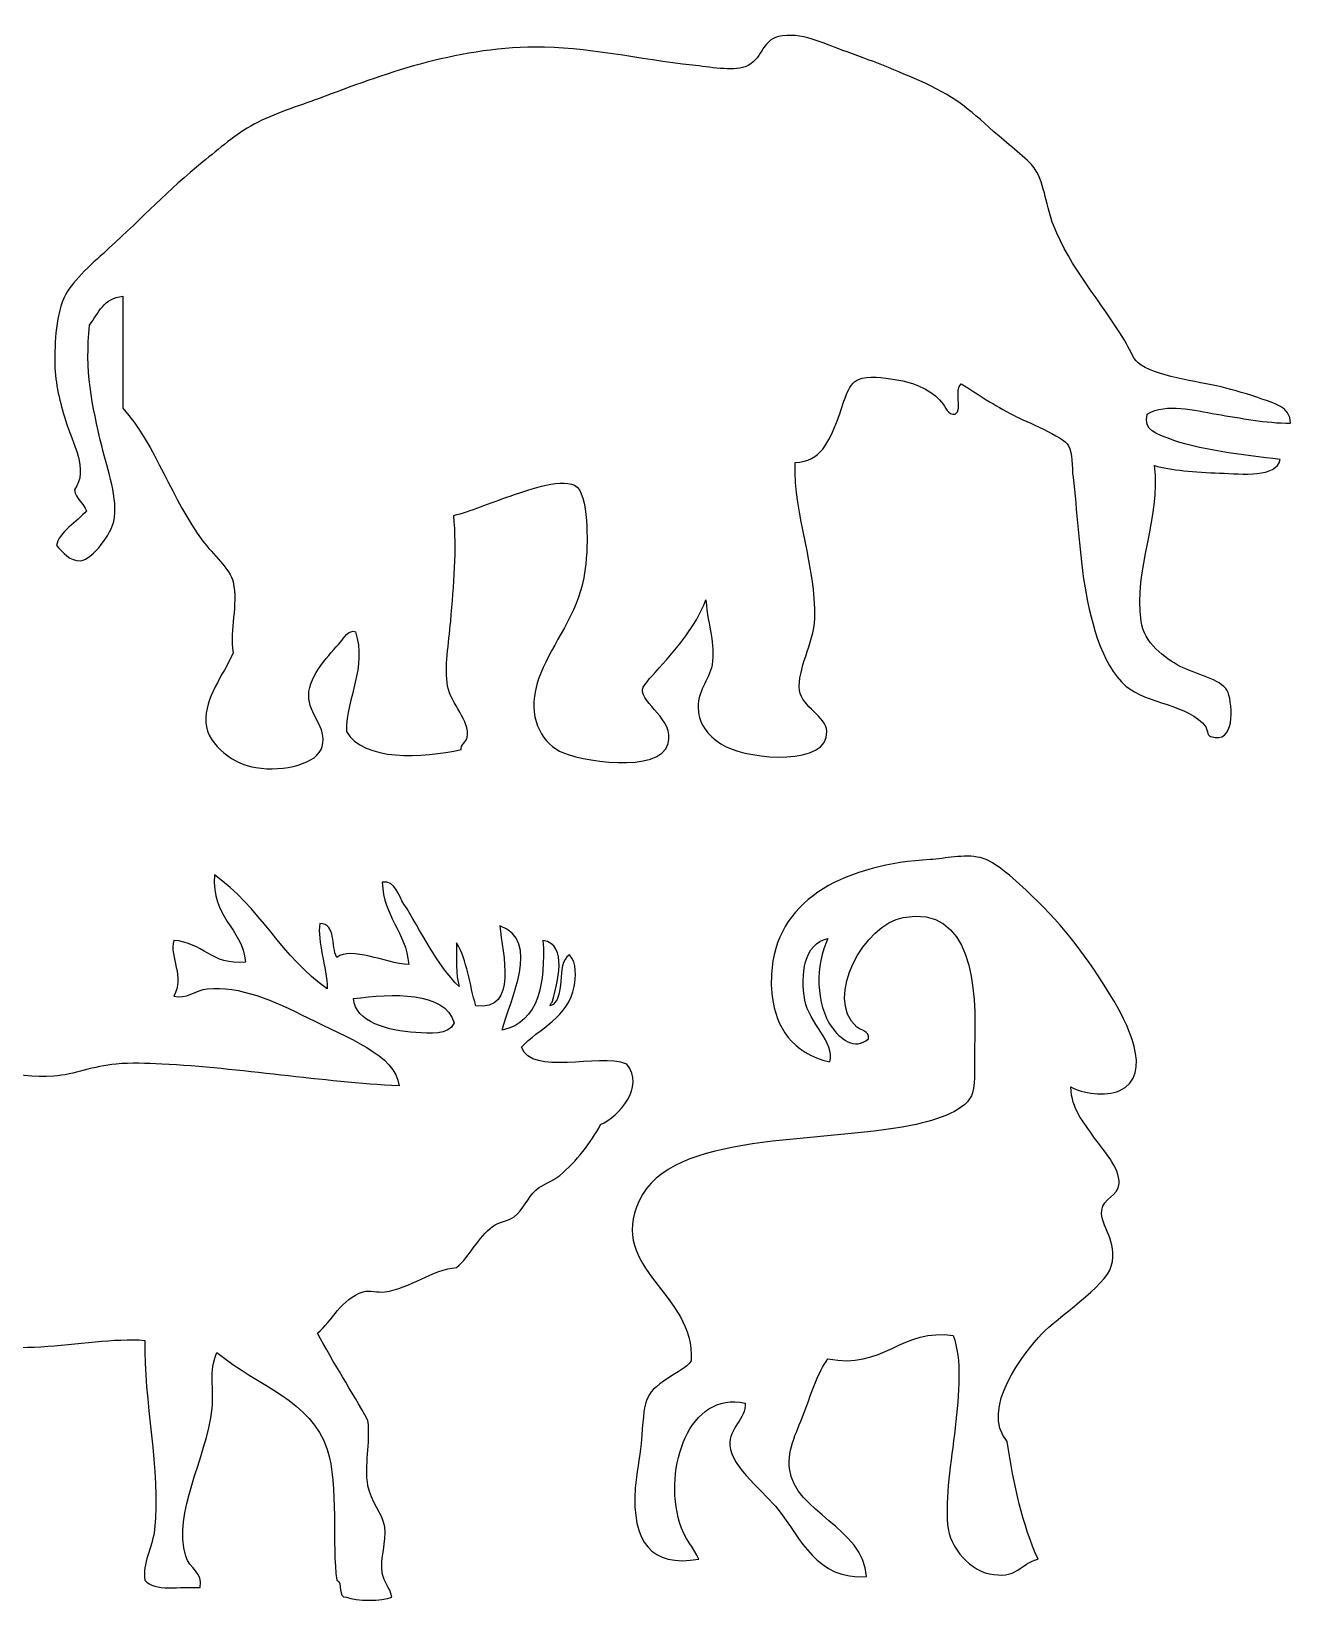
# Model space of a CAD drawing. Header units: centimetres. Extents: x -66 to 65, y -66 to 66.
# Drawn here: x -31.99 to -23.2, y -25.13 to -14.18 of the extents above; entities that cross this region are included whole.
import ezdxf

# ---------------------------------------------------------------- set-up
doc = ezdxf.new("R2010")
doc.units = ezdxf.units.CM
doc.header["$MEASUREMENT"] = 0
doc.layers.add('Layer 1', color=7, linetype='Continuous')

msp = doc.modelspace()

# ---------------------------------------------------------------- linework, layer by layer
at = {"layer": 'Layer 1'}
for points, knots in [([(-23.204, -16.91051), (-23.37743, -16.90972), (-23.55322, -16.87471), (-23.72044, -16.84727), (-23.72044, -16.84727), (-23.87975, -16.8211), (-24.06638, -16.76599), (-24.20526, -16.84727), (-24.20526, -16.84727), (-24.23428, -16.96313), (-24.12832, -16.98808), (-24.0577, -17.01589), (-24.0577, -17.01589), (-23.85302, -17.09646), (-23.53761, -17.13165), (-23.27776, -17.16345), (-23.27776, -17.16345), (-23.30009, -17.29209), (-23.53922, -17.26431), (-23.69935, -17.2583), (-23.69935, -17.2583), (-23.86707, -17.25203), (-24.04463, -17.23779), (-24.15255, -17.20559), (-24.15255, -17.20559), (-24.10807, -17.57442), (-24.29823, -17.92899), (-24.2474, -18.29115), (-24.2474, -18.29115), (-24.22605, -18.44323), (-24.08378, -18.54877), (-23.9734, -18.60733), (-23.9734, -18.60733), (-23.86881, -18.66281), (-23.69273, -18.6935), (-23.64664, -18.77598), (-23.64664, -18.77598), (-23.61248, -18.83718), (-23.58213, -19.12727), (-23.73099, -19.10271), (-23.73099, -19.10271), (-23.78758, -19.09334), (-23.7747, -19.08855), (-23.79423, -19.02894), (-23.79423, -19.02894), (-23.91435, -18.87106), (-24.21037, -18.86773), (-24.35282, -18.74435), (-24.35282, -18.74435), (-24.52829, -18.59243), (-24.60521, -18.27061), (-24.64791, -17.99606), (-24.64791, -17.99606), (-24.67834, -17.80061), (-24.69519, -17.50968), (-24.7217, -17.28994), (-24.7217, -17.28994), (-24.73133, -17.20982), (-24.72453, -17.12235), (-24.75329, -17.06862), (-24.75329, -17.06862), (-24.79004, -16.99999), (-25.05372, -16.89855), (-25.13273, -16.85783), (-25.13273, -16.85783), (-25.28164, -16.78102), (-25.37858, -16.71244), (-25.50161, -16.63651), (-25.50161, -16.63651), (-25.55397, -16.66847), (-25.49007, -16.81664), (-25.54376, -16.8473), (-25.54376, -16.8473), (-25.59488, -16.85905), (-25.60917, -16.7961), (-25.63861, -16.76295), (-25.63861, -16.76295), (-25.71052, -16.68204), (-25.80919, -16.6301), (-25.96534, -16.60486), (-25.96534, -16.60486), (-26.04284, -16.59235), (-26.15327, -16.57787), (-26.21831, -16.60486), (-26.21831, -16.60486), (-26.30065, -16.63899), (-26.3179, -16.77189), (-26.36587, -16.88942), (-26.36587, -16.88942), (-26.42866, -17.04335), (-26.47824, -17.17663), (-26.66096, -17.18454), (-26.66096, -17.18454), (-26.66977, -17.55993), (-26.51253, -17.91003), (-26.52393, -18.2701), (-26.52393, -18.2701), (-26.52983, -18.45618), (-26.64908, -18.62163), (-26.62931, -18.77598), (-26.62931, -18.77598), (-26.61449, -18.89158), (-26.44474, -18.95188), (-26.4396, -19.06054), (-26.4396, -19.06054), (-26.42814, -19.30218), (-26.96022, -19.25895), (-27.14572, -19.16592), (-27.14572, -19.16592), (-27.23356, -19.12189), (-27.32326, -19.03527), (-27.33543, -18.92354), (-27.33543, -18.92354), (-27.3517, -18.77416), (-27.25844, -18.70724), (-27.2406, -18.59681), (-27.2406, -18.59681), (-27.21554, -18.44166), (-27.26835, -18.33963), (-27.28275, -18.14361), (-27.28275, -18.14361), (-27.36154, -18.3358), (-27.47145, -18.46135), (-27.60948, -18.61788), (-27.60948, -18.61788), (-27.6343, -18.64601), (-27.72296, -18.73829), (-27.72542, -18.76544), (-27.72542, -18.76544), (-27.73484, -18.87061), (-27.50092, -18.97713), (-27.54627, -19.14485), (-27.54627, -19.14485), (-27.60403, -19.35855), (-28.17431, -19.26881), (-28.30512, -19.19756), (-28.30512, -19.19756), (-28.43773, -19.12533), (-28.52623, -18.95361), (-28.46321, -18.73382), (-28.46321, -18.73382), (-28.40278, -18.52316), (-28.23154, -18.32075), (-28.15756, -18.08038), (-28.15756, -18.08038), (-28.13369, -18.00275), (-28.12097, -17.91054), (-28.11541, -17.82744), (-28.11541, -17.82744), (-28.11253, -17.78447), (-28.09424, -17.39371), (-28.19971, -17.34262), (-28.19971, -17.34262), (-28.30518, -17.29153), (-28.56293, -17.38905), (-28.64236, -17.41639), (-28.64236, -17.41639), (-28.79836, -17.47007), (-28.92472, -17.52638), (-29.04289, -17.55342), (-29.04289, -17.55342), (-29.01836, -17.79599), (-29.04326, -18.03779), (-29.06398, -18.29118), (-29.06398, -18.29118), (-29.07679, -18.44803), (-29.10856, -18.61405), (-29.08504, -18.74438), (-29.08504, -18.74438), (-29.06255, -18.86924), (-28.92714, -18.98547), (-28.94804, -19.10273), (-28.94804, -19.10273), (-28.95286, -19.1298), (-28.9976, -19.15906), (-28.99019, -19.18705), (-28.99019, -19.18705), (-29.26017, -19.24576), (-29.67427, -19.27092), (-29.79119, -19.06058), (-29.79119, -19.06058), (-29.79114, -18.81833), (-29.64768, -18.61857), (-29.72793, -18.36499), (-29.72793, -18.36499), (-29.7763, -18.34639), (-29.80884, -18.41111), (-29.83334, -18.43876), (-29.83334, -18.43876), (-29.90245, -18.51673), (-30.05281, -18.66694), (-30.05466, -18.80764), (-30.05466, -18.80764), (-30.05646, -18.94639), (-29.92401, -19.02767), (-29.95978, -19.16597), (-29.95978, -19.16597), (-29.9909, -19.28614), (-30.22341, -19.3438), (-30.42352, -19.31353), (-30.42352, -19.31353), (-30.56137, -19.29268), (-30.76303, -19.16658), (-30.77134, -18.99735), (-30.77134, -18.99735), (-30.77999, -18.82087), (-30.65392, -18.67604), (-30.58163, -18.51253), (-30.58163, -18.51253), (-30.60801, -18.34449), (-30.54641, -18.18572), (-30.58163, -18.01718), (-30.58163, -18.01718), (-30.59981, -17.93024), (-30.72683, -17.82007), (-30.79242, -17.73262), (-30.79242, -17.73262), (-31.0115, -17.44036), (-31.11606, -17.07418), (-31.35101, -16.80512), (-31.35101, -16.80512), (-31.35101, -16.54514), (-31.35101, -16.28519), (-31.35101, -16.02518), (-31.35101, -16.02518), (-31.48391, -16.03629), (-31.5218, -16.14247), (-31.58289, -16.22542), (-31.58289, -16.22542), (-31.61895, -16.54067), (-31.56527, -16.78639), (-31.49854, -17.06859), (-31.49854, -17.06859), (-31.45734, -17.2429), (-31.38167, -17.43483), (-31.41422, -17.59556), (-31.41422, -17.59556), (-31.42933, -17.6702), (-31.55641, -17.86223), (-31.6461, -17.86956), (-31.6461, -17.86956), (-31.72159, -17.87575), (-31.76783, -17.81058), (-31.81472, -17.76418), (-31.81472, -17.76418), (-31.79863, -17.67054), (-31.67195, -17.59844), (-31.60393, -17.52177), (-31.60393, -17.52177), (-31.62626, -17.46682), (-31.67899, -17.44226), (-31.68825, -17.37424), (-31.68825, -17.37424), (-31.58631, -17.23213), (-31.70174, -17.05145), (-31.75151, -16.88942), (-31.75151, -16.88942), (-31.78813, -16.7702), (-31.8235, -16.63293), (-31.82528, -16.49948), (-31.82528, -16.49948), (-31.82734, -16.34578), (-31.81808, -16.14089), (-31.75151, -16.01466), (-31.75151, -16.01466), (-31.69661, -15.91055), (-31.55162, -15.78426), (-31.44586, -15.68793), (-31.44586, -15.68793), (-31.20776, -15.47113), (-31.03777, -15.28621), (-30.79242, -15.08719), (-30.79242, -15.08719), (-30.68, -14.99601), (-30.56721, -14.89579), (-30.43407, -14.82369), (-30.43407, -14.82369), (-30.2945, -14.74815), (-30.13438, -14.70238), (-29.98087, -14.64454), (-29.98087, -14.64454), (-29.54447, -14.48005), (-29.04041, -14.29047), (-28.47372, -14.28619), (-28.47372, -14.28619), (-28.12905, -14.28357), (-27.74167, -14.37255), (-27.3776, -14.41266), (-27.3776, -14.41266), (-27.2587, -14.42576), (-27.10161, -14.45613), (-27.00874, -14.42319), (-27.00874, -14.42319), (-26.88949, -14.38091), (-26.89746, -14.2406), (-26.77686, -14.2124), (-26.77686, -14.2124), (-26.62544, -14.177), (-26.45018, -14.26619), (-26.33421, -14.30725), (-26.33421, -14.30725), (-26.13199, -14.37879), (-25.95498, -14.44729), (-25.75453, -14.53913), (-25.75453, -14.53913), (-25.51916, -14.64695), (-25.43354, -14.73476), (-25.23809, -14.90801), (-25.23809, -14.90801), (-25.15435, -14.98225), (-25.02137, -15.08274), (-24.98512, -15.13986), (-24.98512, -15.13986), (-24.92038, -15.24196), (-24.90598, -15.41037), (-24.85868, -15.52983), (-24.85868, -15.52983), (-24.74038, -15.82839), (-24.52867, -16.05831), (-24.3633, -16.3308), (-24.3633, -16.3308), (-24.32994, -16.38575), (-24.30557, -16.4565), (-24.26845, -16.48892), (-24.26845, -16.48892), (-24.16024, -16.5833), (-23.84829, -16.61838), (-23.68877, -16.65754), (-23.68877, -16.65754), (-23.6008, -16.67916), (-23.49597, -16.70887), (-23.40421, -16.74189), (-23.40421, -16.74189), (-23.32303, -16.77105), (-23.20741, -16.79282), (-23.204, -16.91051)], [0, 0, 0, 0, 0.01176471, 0.01176471, 0.01176471, 0.01176471, 0.02352941, 0.02352941, 0.02352941, 0.02352941, 0.03529412, 0.03529412, 0.03529412, 0.03529412, 0.04705882, 0.04705882, 0.04705882, 0.04705882, 0.05882353, 0.05882353, 0.05882353, 0.05882353, 0.07058824, 0.07058824, 0.07058824, 0.07058824, 0.08235294, 0.08235294, 0.08235294, 0.08235294, 0.09411765, 0.09411765, 0.09411765, 0.09411765, 0.10588235, 0.10588235, 0.10588235, 0.10588235, 0.11764706, 0.11764706, 0.11764706, 0.11764706, 0.12941176, 0.12941176, 0.12941176, 0.12941176, 0.14117647, 0.14117647, 0.14117647, 0.14117647, 0.15294118, 0.15294118, 0.15294118, 0.15294118, 0.16470588, 0.16470588, 0.16470588, 0.16470588, 0.17647059, 0.17647059, 0.17647059, 0.17647059, 0.18823529, 0.18823529, 0.18823529, 0.18823529, 0.2, 0.2, 0.2, 0.2, 0.21176471, 0.21176471, 0.21176471, 0.21176471, 0.22352941, 0.22352941, 0.22352941, 0.22352941, 0.23529412, 0.23529412, 0.23529412, 0.23529412, 0.24705882, 0.24705882, 0.24705882, 0.24705882, 0.25882353, 0.25882353, 0.25882353, 0.25882353, 0.27058824, 0.27058824, 0.27058824, 0.27058824, 0.28235294, 0.28235294, 0.28235294, 0.28235294, 0.29411765, 0.29411765, 0.29411765, 0.29411765, 0.30588235, 0.30588235, 0.30588235, 0.30588235, 0.31764706, 0.31764706, 0.31764706, 0.31764706, 0.32941176, 0.32941176, 0.32941176, 0.32941176, 0.34117647, 0.34117647, 0.34117647, 0.34117647, 0.35294118, 0.35294118, 0.35294118, 0.35294118, 0.36470588, 0.36470588, 0.36470588, 0.36470588, 0.37647059, 0.37647059, 0.37647059, 0.37647059, 0.38823529, 0.38823529, 0.38823529, 0.38823529, 0.4, 0.4, 0.4, 0.4, 0.41176471, 0.41176471, 0.41176471, 0.41176471, 0.42352941, 0.42352941, 0.42352941, 0.42352941, 0.43529412, 0.43529412, 0.43529412, 0.43529412, 0.44705882, 0.44705882, 0.44705882, 0.44705882, 0.45882353, 0.45882353, 0.45882353, 0.45882353, 0.47058824, 0.47058824, 0.47058824, 0.47058824, 0.48235294, 0.48235294, 0.48235294, 0.48235294, 0.49411765, 0.49411765, 0.49411765, 0.49411765, 0.50588235, 0.50588235, 0.50588235, 0.50588235, 0.51764706, 0.51764706, 0.51764706, 0.51764706, 0.52941176, 0.52941176, 0.52941176, 0.52941176, 0.54117647, 0.54117647, 0.54117647, 0.54117647, 0.55294118, 0.55294118, 0.55294118, 0.55294118, 0.56470588, 0.56470588, 0.56470588, 0.56470588, 0.57647059, 0.57647059, 0.57647059, 0.57647059, 0.58823529, 0.58823529, 0.58823529, 0.58823529, 0.6, 0.6, 0.6, 0.6, 0.61176471, 0.61176471, 0.61176471, 0.61176471, 0.62352941, 0.62352941, 0.62352941, 0.62352941, 0.63529412, 0.63529412, 0.63529412, 0.63529412, 0.64705882, 0.64705882, 0.64705882, 0.64705882, 0.65882353, 0.65882353, 0.65882353, 0.65882353, 0.67058824, 0.67058824, 0.67058824, 0.67058824, 0.68235294, 0.68235294, 0.68235294, 0.68235294, 0.69411765, 0.69411765, 0.69411765, 0.69411765, 0.70588235, 0.70588235, 0.70588235, 0.70588235, 0.71764706, 0.71764706, 0.71764706, 0.71764706, 0.72941176, 0.72941176, 0.72941176, 0.72941176, 0.74117647, 0.74117647, 0.74117647, 0.74117647, 0.75294118, 0.75294118, 0.75294118, 0.75294118, 0.76470588, 0.76470588, 0.76470588, 0.76470588, 0.77647059, 0.77647059, 0.77647059, 0.77647059, 0.78823529, 0.78823529, 0.78823529, 0.78823529, 0.8, 0.8, 0.8, 0.8, 0.81176471, 0.81176471, 0.81176471, 0.81176471, 0.82352941, 0.82352941, 0.82352941, 0.82352941, 0.83529412, 0.83529412, 0.83529412, 0.83529412, 0.84705882, 0.84705882, 0.84705882, 0.84705882, 0.85882353, 0.85882353, 0.85882353, 0.85882353, 0.87058824, 0.87058824, 0.87058824, 0.87058824, 0.88235294, 0.88235294, 0.88235294, 0.88235294, 0.89411765, 0.89411765, 0.89411765, 0.89411765, 0.90588235, 0.90588235, 0.90588235, 0.90588235, 0.91764706, 0.91764706, 0.91764706, 0.91764706, 0.92941176, 0.92941176, 0.92941176, 0.92941176, 0.94117647, 0.94117647, 0.94117647, 0.94117647, 0.95294118, 0.95294118, 0.95294118, 0.95294118, 0.96470588, 0.96470588, 0.96470588, 0.96470588, 0.97647059, 0.97647059, 0.97647059, 0.97647059, 1, 1, 1, 1]), ([(-24.73718, -21.5413), (-24.73117, -21.7005), (-24.6523, -21.77792), (-24.57581, -21.89089), (-24.57581, -21.89089), (-24.51996, -21.97341), (-24.39163, -22.10668), (-24.40103, -22.21363), (-24.40103, -22.21363), (-24.40926, -22.30698), (-24.51152, -22.31415), (-24.52205, -22.40185), (-24.52205, -22.40185), (-24.53562, -22.5148), (-24.40603, -22.61071), (-24.45482, -22.79179), (-24.45482, -22.79179), (-24.4917, -22.92876), (-24.83944, -23.15385), (-24.93885, -23.26246), (-24.93885, -23.26246), (-25.05974, -23.39446), (-25.37697, -23.78591), (-25.18094, -24.01546), (-25.18094, -24.01546), (-25.13712, -24.31677), (-25.07286, -24.59768), (-24.96578, -24.83572), (-24.96578, -24.83572), (-25.10066, -24.8734), (-25.10175, -24.96378), (-25.27505, -24.94327), (-25.27505, -24.94327), (-25.43406, -24.92446), (-25.58353, -24.7615), (-25.59776, -24.59365), (-25.59776, -24.59365), (-25.62903, -24.22516), (-25.43769, -23.60249), (-25.55741, -23.27587), (-25.55741, -23.27587), (-25.90565, -23.21726), (-26.05731, -23.51908), (-26.43146, -23.43724), (-26.43146, -23.43724), (-26.50486, -23.53863), (-26.54372, -23.66809), (-26.5928, -23.8003), (-26.5928, -23.8003), (-26.64101, -23.93013), (-26.7166, -24.06507), (-26.70038, -24.20368), (-26.70038, -24.20368), (-26.66445, -24.51097), (-26.18172, -24.61524), (-26.16251, -24.95674), (-26.16251, -24.95674), (-26.50859, -24.98193), (-26.62056, -24.69187), (-26.78105, -24.4861), (-26.78105, -24.4861), (-26.85939, -24.38558), (-27.10646, -24.19085), (-27.11723, -24.04234), (-27.11723, -24.04234), (-27.12604, -23.9209), (-26.99925, -23.85623), (-27.00968, -23.74654), (-27.00968, -23.74654), (-27.40105, -23.66129), (-27.58089, -24.19974), (-27.46685, -24.58024), (-27.46685, -24.58024), (-27.43325, -24.69229), (-27.36446, -24.76251), (-27.33239, -24.83572), (-27.33239, -24.83572), (-27.66677, -24.89239), (-27.80158, -24.71782), (-27.77612, -24.33817), (-27.77612, -24.33817), (-27.76958, -24.24059), (-27.74485, -24.12836), (-27.73577, -24.02892), (-27.73577, -24.02892), (-27.70727, -23.71616), (-27.7258, -23.69277), (-27.54755, -23.57175), (-27.54755, -23.57175), (-27.48416, -23.52868), (-27.41724, -23.50515), (-27.38618, -23.45073), (-27.38618, -23.45073), (-27.35596, -22.98152), (-27.97006, -22.81375), (-27.74924, -22.33464), (-27.74924, -22.33464), (-27.5254, -21.8491), (-26.49292, -21.93827), (-25.85324, -21.81024), (-25.85324, -21.81024), (-25.65935, -21.7714), (-25.45748, -21.70197), (-25.42297, -21.58159), (-25.42297, -21.58159), (-25.40024, -21.50245), (-25.41342, -21.36971), (-25.4095, -21.27232), (-25.4095, -21.27232), (-25.39193, -20.83245), (-25.42784, -20.27407), (-25.90702, -20.35797), (-25.90702, -20.35797), (-26.17221, -20.4044), (-26.46548, -20.91357), (-26.22973, -21.12442), (-26.22973, -21.12442), (-26.20856, -21.14339), (-26.13781, -21.1494), (-26.14908, -21.20514), (-26.14908, -21.20514), (-26.24544, -21.29076), (-26.34953, -21.20048), (-26.40456, -21.12442), (-26.40456, -21.12442), (-26.51767, -20.9681), (-26.52214, -20.68907), (-26.43144, -20.50588), (-26.43144, -20.50588), (-26.60273, -20.53951), (-26.62276, -20.76046), (-26.59278, -20.9362), (-26.59278, -20.9362), (-26.56585, -21.09387), (-26.38016, -21.22936), (-26.418, -21.36652), (-26.418, -21.36652), (-26.68864, -21.30212), (-26.79157, -21.12578), (-26.82141, -20.90932), (-26.82141, -20.90932), (-26.83078, -20.84122), (-26.82744, -20.76742), (-26.82141, -20.70763), (-26.82141, -20.70763), (-26.7718, -20.2158), (-26.28759, -19.98762), (-25.71879, -19.9546), (-25.71879, -19.9546), (-25.61452, -19.94857), (-25.48596, -19.91483), (-25.36917, -19.94116), (-25.36917, -19.94116), (-25.26246, -19.96518), (-25.11879, -20.10356), (-25.00611, -20.21008), (-25.00611, -20.21008), (-24.78182, -20.42214), (-24.61633, -20.64506), (-24.45482, -20.90932), (-24.45482, -20.90932), (-24.35629, -21.07053), (-24.1465, -21.45979), (-24.401, -21.56821), (-24.401, -21.56821), (-24.49069, -21.60641), (-24.66116, -21.58856), (-24.73718, -21.5413)], [0, 0, 0, 0, 0.02325581, 0.02325581, 0.02325581, 0.02325581, 0.04651163, 0.04651163, 0.04651163, 0.04651163, 0.06976744, 0.06976744, 0.06976744, 0.06976744, 0.09302326, 0.09302326, 0.09302326, 0.09302326, 0.11627907, 0.11627907, 0.11627907, 0.11627907, 0.13953488, 0.13953488, 0.13953488, 0.13953488, 0.1627907, 0.1627907, 0.1627907, 0.1627907, 0.18604651, 0.18604651, 0.18604651, 0.18604651, 0.20930233, 0.20930233, 0.20930233, 0.20930233, 0.23255814, 0.23255814, 0.23255814, 0.23255814, 0.25581395, 0.25581395, 0.25581395, 0.25581395, 0.27906977, 0.27906977, 0.27906977, 0.27906977, 0.30232558, 0.30232558, 0.30232558, 0.30232558, 0.3255814, 0.3255814, 0.3255814, 0.3255814, 0.34883721, 0.34883721, 0.34883721, 0.34883721, 0.37209302, 0.37209302, 0.37209302, 0.37209302, 0.39534884, 0.39534884, 0.39534884, 0.39534884, 0.41860465, 0.41860465, 0.41860465, 0.41860465, 0.44186047, 0.44186047, 0.44186047, 0.44186047, 0.46511628, 0.46511628, 0.46511628, 0.46511628, 0.48837209, 0.48837209, 0.48837209, 0.48837209, 0.51162791, 0.51162791, 0.51162791, 0.51162791, 0.53488372, 0.53488372, 0.53488372, 0.53488372, 0.55813953, 0.55813953, 0.55813953, 0.55813953, 0.58139535, 0.58139535, 0.58139535, 0.58139535, 0.60465116, 0.60465116, 0.60465116, 0.60465116, 0.62790698, 0.62790698, 0.62790698, 0.62790698, 0.65116279, 0.65116279, 0.65116279, 0.65116279, 0.6744186, 0.6744186, 0.6744186, 0.6744186, 0.69767442, 0.69767442, 0.69767442, 0.69767442, 0.72093023, 0.72093023, 0.72093023, 0.72093023, 0.74418605, 0.74418605, 0.74418605, 0.74418605, 0.76744186, 0.76744186, 0.76744186, 0.76744186, 0.79069767, 0.79069767, 0.79069767, 0.79069767, 0.81395349, 0.81395349, 0.81395349, 0.81395349, 0.8372093, 0.8372093, 0.8372093, 0.8372093, 0.86046512, 0.86046512, 0.86046512, 0.86046512, 0.88372093, 0.88372093, 0.88372093, 0.88372093, 0.90697674, 0.90697674, 0.90697674, 0.90697674, 0.93023256, 0.93023256, 0.93023256, 0.93023256, 0.95348837, 0.95348837, 0.95348837, 0.95348837, 1, 1, 1, 1]), ([(-28.36972, -20.97528), (-28.25116, -20.93157), (-28.33715, -20.68125), (-28.23592, -20.62016), (-28.23592, -20.62016), (-28.17898, -20.67207), (-28.19287, -20.78044), (-28.20237, -20.83998), (-28.20237, -20.83998), (-28.2361, -21.05027), (-28.45468, -21.13872), (-28.57054, -21.26276), (-28.57054, -21.26276), (-28.49116, -21.46998), (-28.0414, -21.30282), (-27.83428, -21.38108), (-27.83428, -21.38108), (-27.70847, -21.54634), (-27.88677, -21.74102), (-28.01838, -21.80386), (-28.01838, -21.80386), (-28.08503, -21.93099), (-28.18568, -22.05894), (-28.30278, -22.15896), (-28.30278, -22.15896), (-28.35231, -22.20129), (-28.42346, -22.21913), (-28.47, -22.26035), (-28.47, -22.26035), (-28.52892, -22.31261), (-28.55578, -22.39952), (-28.62065, -22.44641), (-28.62065, -22.44641), (-28.66293, -22.47702), (-28.72812, -22.48141), (-28.77122, -22.51412), (-28.77122, -22.51412), (-28.87089, -22.58961), (-28.92854, -22.71891), (-29.0222, -22.80156), (-29.0222, -22.80156), (-29.19018, -22.81146), (-29.34788, -22.94761), (-29.52406, -22.97066), (-29.52406, -22.97066), (-29.57452, -22.9773), (-29.62804, -22.9565), (-29.67461, -22.97066), (-29.67461, -22.97066), (-29.82796, -23.01739), (-29.89075, -23.17677), (-29.99248, -23.25813), (-29.99248, -23.25813), (-29.88186, -23.46768), (-29.75544, -23.66106), (-29.64114, -23.86696), (-29.64114, -23.86696), (-29.62233, -24.03965), (-29.66691, -24.17284), (-29.64114, -24.3235), (-29.64114, -24.3235), (-29.62259, -24.43232), (-29.53666, -24.51818), (-29.52404, -24.61097), (-29.52404, -24.61097), (-29.50983, -24.71575), (-29.55719, -24.82819), (-29.54076, -24.93228), (-29.54076, -24.93228), (-29.52989, -25.00181), (-29.48964, -25.02541), (-29.47395, -25.10138), (-29.47395, -25.10138), (-29.54391, -25.12683), (-29.72245, -25.13154), (-29.79166, -25.10138), (-29.79166, -25.10138), (-29.85701, -25.10532), (-29.81103, -24.9969), (-29.85865, -24.98303), (-29.85865, -24.98303), (-29.89471, -24.74411), (-29.84418, -24.32107), (-29.92562, -24.06985), (-29.92562, -24.06985), (-30.03619, -23.72825), (-30.40706, -23.63054), (-30.69519, -23.39344), (-30.69519, -23.39344), (-30.75353, -23.52727), (-30.7131, -23.64154), (-30.72858, -23.7824), (-30.72858, -23.7824), (-30.76843, -24.14485), (-31.00573, -24.50662), (-30.91268, -24.81388), (-30.91268, -24.81388), (-30.88609, -24.90183), (-30.78973, -24.9258), (-30.8123, -25.03372), (-30.8123, -25.03372), (-30.94811, -25.02441), (-31.13316, -25.06478), (-31.19708, -24.98303), (-31.19708, -24.98303), (-31.217, -24.86452), (-31.14414, -24.75755), (-31.13025, -24.62793), (-31.13025, -24.62793), (-31.08601, -24.21547), (-31.20775, -23.7266), (-31.19708, -23.30888), (-31.19708, -23.30888), (-31.61761, -23.27488), (-32.25936, -23.49509), (-32.55238, -23.20747), (-32.55238, -23.20747), (-32.77706, -23.36921), (-32.87581, -23.65835), (-33.03757, -23.88388), (-33.03757, -23.88388), (-32.99735, -24.02707), (-32.95306, -24.17484), (-32.90366, -24.32351), (-32.90366, -24.32351), (-32.85934, -24.45683), (-32.82164, -24.62939), (-32.75314, -24.72935), (-32.75314, -24.72935), (-32.68223, -24.83259), (-32.55129, -24.85844), (-32.51893, -24.98303), (-32.51893, -24.98303), (-32.54753, -25.07251), (-32.64503, -25.09236), (-32.73639, -25.11831), (-32.73639, -25.11831), (-32.97491, -24.98724), (-33.08842, -24.59544), (-33.22153, -24.30662), (-33.22153, -24.30662), (-33.30506, -24.12554), (-33.47228, -23.88106), (-33.47249, -23.73171), (-33.47249, -23.73171), (-33.47275, -23.50589), (-33.2613, -23.36878), (-33.20486, -23.15669), (-33.20486, -23.15669), (-33.62174, -23.31028), (-33.74998, -23.75563), (-34.10823, -23.96846), (-34.10823, -23.96846), (-34.18551, -24.30742), (-34.3358, -24.57266), (-34.39274, -24.93231), (-34.39274, -24.93231), (-34.48749, -24.93231), (-34.58237, -24.93231), (-34.67706, -24.93231), (-34.67706, -24.93231), (-34.64462, -24.34515), (-34.3485, -24.02434), (-34.29236, -23.46115), (-34.29236, -23.46115), (-34.11615, -23.27782), (-33.85379, -23.11261), (-33.80706, -22.78472), (-33.80706, -22.78472), (-33.76227, -22.46918), (-33.88649, -22.2152), (-33.75689, -21.93919), (-33.75689, -21.93919), (-33.72234, -21.86566), (-33.61632, -21.78496), (-33.52271, -21.71937), (-33.52271, -21.71937), (-33.435, -21.6578), (-33.3383, -21.57665), (-33.25503, -21.53334), (-33.25503, -21.53334), (-33.0926, -21.44865), (-32.84434, -21.42698), (-32.66951, -21.41497), (-32.66951, -21.41497), (-32.3917, -21.39579), (-32.10423, -21.48204), (-31.83292, -21.46566), (-31.83292, -21.46566), (-31.68785, -21.45693), (-31.55752, -21.39351), (-31.39794, -21.38113), (-31.39794, -21.38113), (-31.29441, -21.37306), (-31.18656, -21.3756), (-31.07996, -21.38113), (-31.07996, -21.38113), (-30.53121, -21.4096), (-29.96151, -21.50784), (-29.42364, -21.53334), (-29.42364, -21.53334), (-29.44597, -21.31556), (-29.78871, -21.19851), (-30.05943, -21.05984), (-30.05943, -21.05984), (-30.29909, -20.93702), (-30.53647, -20.83436), (-30.76211, -20.85685), (-30.76211, -20.85685), (-30.8382, -20.86452), (-30.91279, -20.93239), (-30.99637, -20.9076), (-30.99637, -20.9076), (-30.91575, -20.77237), (-31.02801, -20.63857), (-30.99637, -20.51874), (-30.99637, -20.51874), (-30.79137, -20.53141), (-30.73512, -20.69434), (-30.49448, -20.67093), (-30.49448, -20.67093), (-30.5216, -20.42214), (-30.73567, -20.3624), (-30.71186, -20.06218), (-30.71186, -20.06218), (-30.40145, -20.27808), (-30.23662, -20.64135), (-29.92562, -20.85686), (-29.92562, -20.85686), (-29.92681, -20.70017), (-29.99891, -20.52528), (-29.97576, -20.40032), (-29.97576, -20.40032), (-29.86096, -20.4026), (-29.90104, -20.5615), (-29.85866, -20.6371), (-29.85866, -20.6371), (-29.75428, -20.56079), (-29.52661, -20.67491), (-29.35675, -20.68782), (-29.35675, -20.68782), (-29.37593, -20.45348), (-29.53331, -20.35886), (-29.54074, -20.11277), (-29.54074, -20.11277), (-29.45189, -20.09885), (-29.427, -20.20786), (-29.39017, -20.26504), (-29.39017, -20.26504), (-29.2742, -20.44504), (-29.15932, -20.69322), (-29.00541, -20.84001), (-29.00541, -20.84001), (-29.02875, -20.75653), (-29.02173, -20.64231), (-29.02218, -20.53563), (-29.02218, -20.53563), (-28.94947, -20.65385), (-28.93264, -20.82847), (-28.88827, -20.97531), (-28.88827, -20.97531), (-28.58934, -21.01172), (-28.70362, -20.61167), (-28.72089, -20.41722), (-28.72089, -20.41722), (-28.42773, -20.51644), (-28.65504, -20.94332), (-28.70422, -21.1444), (-28.70422, -21.1444), (-28.44575, -21.09021), (-28.40244, -20.80563), (-28.41987, -20.51871), (-28.41987, -20.51871), (-28.24114, -20.54681), (-28.32287, -20.81914), (-28.35285, -20.94149), (-28.35285, -20.94149), (-28.35612, -20.95498), (-28.36972, -20.95824), (-28.36972, -20.97528)], [0, 0, 0, 0, 0.01408451, 0.01408451, 0.01408451, 0.01408451, 0.02816901, 0.02816901, 0.02816901, 0.02816901, 0.04225352, 0.04225352, 0.04225352, 0.04225352, 0.05633803, 0.05633803, 0.05633803, 0.05633803, 0.07042254, 0.07042254, 0.07042254, 0.07042254, 0.08450704, 0.08450704, 0.08450704, 0.08450704, 0.09859155, 0.09859155, 0.09859155, 0.09859155, 0.11267606, 0.11267606, 0.11267606, 0.11267606, 0.12676056, 0.12676056, 0.12676056, 0.12676056, 0.14084507, 0.14084507, 0.14084507, 0.14084507, 0.15492958, 0.15492958, 0.15492958, 0.15492958, 0.16901408, 0.16901408, 0.16901408, 0.16901408, 0.18309859, 0.18309859, 0.18309859, 0.18309859, 0.1971831, 0.1971831, 0.1971831, 0.1971831, 0.21126761, 0.21126761, 0.21126761, 0.21126761, 0.22535211, 0.22535211, 0.22535211, 0.22535211, 0.23943662, 0.23943662, 0.23943662, 0.23943662, 0.25352113, 0.25352113, 0.25352113, 0.25352113, 0.26760563, 0.26760563, 0.26760563, 0.26760563, 0.28169014, 0.28169014, 0.28169014, 0.28169014, 0.29577465, 0.29577465, 0.29577465, 0.29577465, 0.30985915, 0.30985915, 0.30985915, 0.30985915, 0.32394366, 0.32394366, 0.32394366, 0.32394366, 0.33802817, 0.33802817, 0.33802817, 0.33802817, 0.35211268, 0.35211268, 0.35211268, 0.35211268, 0.36619718, 0.36619718, 0.36619718, 0.36619718, 0.38028169, 0.38028169, 0.38028169, 0.38028169, 0.3943662, 0.3943662, 0.3943662, 0.3943662, 0.4084507, 0.4084507, 0.4084507, 0.4084507, 0.42253521, 0.42253521, 0.42253521, 0.42253521, 0.43661972, 0.43661972, 0.43661972, 0.43661972, 0.45070423, 0.45070423, 0.45070423, 0.45070423, 0.46478873, 0.46478873, 0.46478873, 0.46478873, 0.47887324, 0.47887324, 0.47887324, 0.47887324, 0.49295775, 0.49295775, 0.49295775, 0.49295775, 0.50704225, 0.50704225, 0.50704225, 0.50704225, 0.52112676, 0.52112676, 0.52112676, 0.52112676, 0.53521127, 0.53521127, 0.53521127, 0.53521127, 0.54929577, 0.54929577, 0.54929577, 0.54929577, 0.56338028, 0.56338028, 0.56338028, 0.56338028, 0.57746479, 0.57746479, 0.57746479, 0.57746479, 0.5915493, 0.5915493, 0.5915493, 0.5915493, 0.6056338, 0.6056338, 0.6056338, 0.6056338, 0.61971831, 0.61971831, 0.61971831, 0.61971831, 0.63380282, 0.63380282, 0.63380282, 0.63380282, 0.64788732, 0.64788732, 0.64788732, 0.64788732, 0.66197183, 0.66197183, 0.66197183, 0.66197183, 0.67605634, 0.67605634, 0.67605634, 0.67605634, 0.69014085, 0.69014085, 0.69014085, 0.69014085, 0.70422535, 0.70422535, 0.70422535, 0.70422535, 0.71830986, 0.71830986, 0.71830986, 0.71830986, 0.73239437, 0.73239437, 0.73239437, 0.73239437, 0.74647887, 0.74647887, 0.74647887, 0.74647887, 0.76056338, 0.76056338, 0.76056338, 0.76056338, 0.77464789, 0.77464789, 0.77464789, 0.77464789, 0.78873239, 0.78873239, 0.78873239, 0.78873239, 0.8028169, 0.8028169, 0.8028169, 0.8028169, 0.81690141, 0.81690141, 0.81690141, 0.81690141, 0.83098592, 0.83098592, 0.83098592, 0.83098592, 0.84507042, 0.84507042, 0.84507042, 0.84507042, 0.85915493, 0.85915493, 0.85915493, 0.85915493, 0.87323944, 0.87323944, 0.87323944, 0.87323944, 0.88732394, 0.88732394, 0.88732394, 0.88732394, 0.90140845, 0.90140845, 0.90140845, 0.90140845, 0.91549296, 0.91549296, 0.91549296, 0.91549296, 0.92957746, 0.92957746, 0.92957746, 0.92957746, 0.94366197, 0.94366197, 0.94366197, 0.94366197, 0.95774648, 0.95774648, 0.95774648, 0.95774648, 0.97183099, 0.97183099, 0.97183099, 0.97183099, 1, 1, 1, 1]), ([(-29.74156, -20.9245), (-29.73159, -21.08754), (-29.49981, -21.15125), (-29.30664, -21.16128), (-29.30664, -21.16128), (-29.2134, -21.1661), (-29.07878, -21.18578), (-29.03899, -21.09357), (-29.03899, -21.09357), (-29.10603, -20.87138), (-29.47274, -20.88966), (-29.74156, -20.9245)], [0, 0, 0, 0, 0.25, 0.25, 0.25, 0.25, 0.5, 0.5, 0.5, 0.5, 1, 1, 1, 1])]:
    msp.add_open_spline(points, degree=3, knots=knots, dxfattribs=at)

doc.saveas('drawing.dxf')
